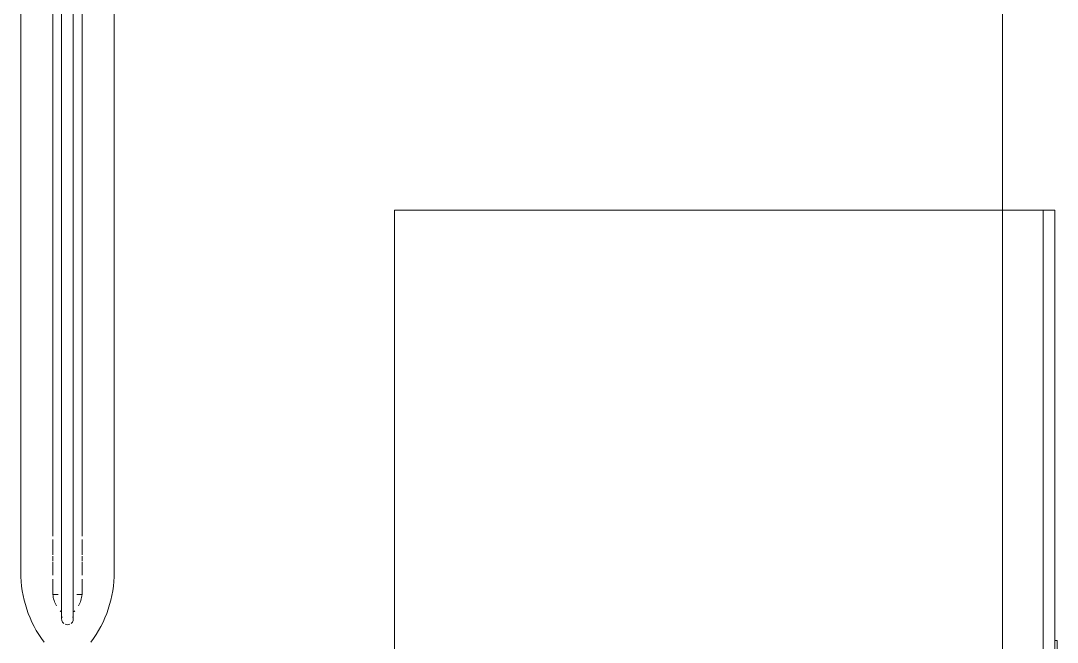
# Model space of a CAD drawing. Header units: millimetres. Extents: x 155927 to 317870, y -36033 to 97293.
# Drawn here: x 223799 to 224686, y 9571 to 10103 of the extents above; entities that cross this region are included whole.
import ezdxf

# ---------------------------------------------------------------- set-up
doc = ezdxf.new("R2010")
doc.units = ezdxf.units.MM
doc.header["$MEASUREMENT"] = 0
doc.layers.add('I-FURN', color=8, linetype='CONTINUOUS', lineweight=9)

msp = doc.modelspace()

# ---------------------------------------------------------------- linework, layer by layer
at = {"layer": 'I-FURN'}
for p, q in [((224639.31, 9386.07), (224639.31, 10986.07)), ((224639.31, 10986.07), (224639.31, 9386.07)), ((223826.78, 9661.98), (223826.78, 10700.16)), ((223834.31, 10700.16), (223834.31, 9661.98)), ((223844.31, 9661.98), (223844.31, 10700.16)), ((223851.84, 10700.16), (223851.84, 9661.98)), ((223799.31, 9631.08), (223799.31, 10489.19)), ((223799.31, 10489.19), (223799.31, 9631.08)), ((223879.31, 10489.19), (223879.31, 9631.08)), ((223879.31, 9631.08), (223879.31, 10489.19)), ((224119.14, 9940.97), (224119.14, 9520.97)), ((224639.31, 9940.97), (224119.14, 9940.97)), ((224674.14, 9940.97), (224639.31, 9940.97)), ((224684.14, 9940.97), (224674.14, 9940.97)), ((224674.14, 9940.97), (224674.14, 9520.97)), ((224674.14, 9520.97), (224674.14, 9940.97)), ((224684.14, 9520.97), (224684.14, 9940.97)), ((223826.81, 9645.79), (223826.81, 9659.03)), ((223834.31, 9661.98), (223834.31, 9659.15)), ((223834.31, 9659.15), (223834.31, 9656.32)), ((223844.31, 9661.22), (223844.31, 9661.98)), ((223844.31, 9658.38), (223844.31, 9661.22)), ((223844.31, 9655.56), (223844.31, 9658.38)), ((223851.81, 9659.03), (223851.81, 9645.79)), ((223834.31, 9656.32), (223834.31, 9653.5)), ((223834.31, 9653.5), (223834.31, 9650.69)), ((223834.31, 9650.69), (223834.31, 9647.9)), ((223844.31, 9652.74), (223844.31, 9655.56)), ((223844.31, 9649.93), (223844.31, 9652.74)), ((223844.31, 9647.15), (223844.31, 9649.93)), ((223826.78, 9640.83), (223826.78, 9644.91)), ((223826.81, 9628.56), (223826.81, 9640.07)), ((223834.31, 9647.9), (223834.31, 9645.13)), ((223834.31, 9645.13), (223834.31, 9642.39)), ((223834.31, 9642.39), (223834.31, 9639.68)), ((223844.31, 9644.39), (223844.31, 9647.15)), ((223844.31, 9641.65), (223844.31, 9644.39)), ((223844.31, 9638.95), (223844.31, 9641.65)), ((223851.81, 9640.07), (223851.81, 9628.56)), ((223851.84, 9644.91), (223851.84, 9640.83)), ((223834.31, 9639.68), (223834.31, 9637)), ((223834.31, 9637), (223834.31, 9634.37)), ((223834.31, 9634.37), (223834.31, 9631.78)), ((223834.31, 9631.78), (223834.31, 9629.24)), ((223844.31, 9636.29), (223844.31, 9638.95)), ((223844.31, 9633.67), (223844.31, 9636.29)), ((223844.31, 9631.09), (223844.31, 9633.67)), ((223844.31, 9628.56), (223844.31, 9631.09)), ((223826.81, 9617), (223826.81, 9625.01)), ((223834.31, 9629.24), (223834.31, 9626.75)), ((223834.31, 9626.75), (223834.31, 9624.32)), ((223834.31, 9624.32), (223834.31, 9621.95)), ((223844.31, 9626.09), (223844.31, 9628.56)), ((223844.31, 9623.67), (223844.31, 9626.09)), ((223844.31, 9621.32), (223844.31, 9623.67)), ((223851.81, 9625.01), (223851.81, 9617)), ((223826.78, 9615.79), (223826.78, 9616.68)), ((223826.81, 9611.98), (223826.81, 9615.4)), ((223834.31, 9621.95), (223834.31, 9619.64)), ((223834.31, 9619.64), (223834.31, 9617.4)), ((223834.31, 9617.4), (223834.31, 9615.23)), ((223834.31, 9615.23), (223834.31, 9613.13)), ((223844.31, 9619.03), (223844.31, 9621.32)), ((223844.31, 9616.8), (223844.31, 9619.03)), ((223844.31, 9614.65), (223844.31, 9616.8)), ((223844.31, 9612.58), (223844.31, 9614.65)), ((223851.81, 9615.4), (223851.81, 9611.98)), ((223851.84, 9616.68), (223851.84, 9615.79)), ((223826.81, 9611.98), (223831.36, 9611.98)), ((223834.31, 9613.13), (223834.31, 9611.12)), ((223834.31, 9611.12), (223834.31, 9609.18)), ((223834.31, 9609.18), (223834.31, 9607.33)), ((223834.31, 9607.33), (223834.31, 9605.57)), ((223834.31, 9605.57), (223834.31, 9603.9)), ((223844.31, 9610.59), (223844.31, 9612.58)), ((223844.31, 9608.67), (223844.31, 9610.59)), ((223844.31, 9606.85), (223844.31, 9608.67)), ((223844.31, 9605.11), (223844.31, 9606.85)), ((223844.31, 9603.46), (223844.31, 9605.11)), ((223847.26, 9611.98), (223851.81, 9611.98)), ((223834.31, 9603.9), (223834.31, 9602.32)), ((223834.31, 9602.32), (223834.31, 9600.83)), ((223834.31, 9600.83), (223834.31, 9599.44)), ((223834.31, 9599.44), (223834.31, 9598.16)), ((223834.31, 9598.16), (223834.31, 9596.97)), ((223834.31, 9596.97), (223834.31, 9595.89)), ((223834.31, 9595.89), (223834.31, 9594.92)), ((223844.31, 9601.91), (223844.31, 9603.46)), ((223844.31, 9600.45), (223844.31, 9601.91)), ((223844.31, 9599.09), (223844.31, 9600.45)), ((223844.31, 9597.83), (223844.31, 9599.09)), ((223844.31, 9596.67), (223844.31, 9597.83)), ((223844.31, 9595.62), (223844.31, 9596.67)), ((223844.31, 9594.67), (223844.31, 9595.62)), ((223834.31, 9594.92), (223834.31, 9594.05)), ((223834.31, 9594.05), (223834.31, 9593.29)), ((223834.31, 9593.29), (223834.31, 9592.64)), ((223834.31, 9592.64), (223834.31, 9592.11)), ((223834.31, 9592.11), (223834.31, 9591.68)), ((223834.31, 9591.68), (223834.31, 9591.37)), ((223834.31, 9591.37), (223834.31, 9591.17)), ((223834.31, 9591.17), (223834.31, 9591.08)), ((223834.31, 9591.08), (223834.31, 9591.07)), ((223844.31, 9593.84), (223844.31, 9594.67)), ((223844.31, 9593.11), (223844.31, 9593.84)), ((223844.31, 9592.49), (223844.31, 9593.11)), ((223844.31, 9591.98), (223844.31, 9592.49)), ((223844.31, 9591.58), (223844.31, 9591.98)), ((223844.31, 9591.3), (223844.31, 9591.58)), ((223844.31, 9591.13), (223844.31, 9591.3)), ((223844.31, 9591.07), (223844.31, 9591.13)), ((224686.14, 9572.58), (224684.14, 9572.58)), ((224686.14, 9572.58), (224686.14, 9552.58)), ((224686.14, 9552.58), (224686.14, 9572.58))]:
    msp.add_line(p, q, dxfattribs=at)
for centre, radius, start, end in [((223899.31, 9631.08), 100, 180, 216.8699), ((223899.31, 9631.08), 100, 180, 216.8699), ((223779.31, 9631.08), 100, 323.1301, 0), ((223779.31, 9631.08), 100, 323.1301, 0), ((223850.27, 9614.32), 23.6, 185.66638, 210.85638), ((223828.35, 9614.32), 23.6, 329.14362, 354.33362), ((223839.31, 9603.93), 8.51, 223.45137, 234.45946), ((223839.31, 9603.93), 8.51, 305.54054, 316.54863), ((223839.31, 9591.07), 5, 158.17478, 233.38647), ((223839.31, 9591.07), 5, 307.27507, 21.82522), ((223839.31, 9591.07), 5, 247.63496, 292.36504)]:
    msp.add_arc(centre, radius, start, end, dxfattribs=at)

doc.saveas('drawing.dxf')
